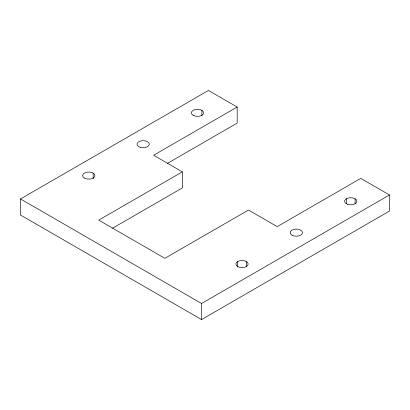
<?xml version="1.0" encoding="UTF-8"?>
<svg xmlns="http://www.w3.org/2000/svg" width="410" height="410" viewBox="0 0 410 410"><rect width="100%" height="100%" fill="white"/><g stroke="black" fill="none" stroke-linecap="round" stroke-linejoin="round"><path stroke-width="0.61" d="M112.565 228.216L182.342 187.929L182.342 171.851L98.723 220.124L164.871 258.32L248.491 210.043L277.216 226.627L360.774 178.381L389.5 194.965L389.5 211.047L201.546 319.559L20.5 215.035L20.5 198.952L208.454 90.441L237.175 107.025L237.175 123.102L167.449 163.359M237.175 107.025L153.617 155.267L182.342 171.851M20.5 198.952L201.546 303.482L389.5 194.965M355.091 198.753L355.091 203.698M346.383 198.753L346.383 203.698M246.343 261.534L246.343 266.485M237.641 261.534L237.641 267.1M201.894 110.305L201.894 115.871M201.546 303.482L201.546 319.559M93.152 173.087L93.152 178.657M84.445 178.114A6.155 3.552 0 0 0 94.746 176.52A6.155 3.552 0 0 0 87.207 172.169A6.155 3.552 0 0 0 84.445 178.114M347.659 204.344A6.155 3.552 0 0 0 356.89 201.264A6.155 3.552 0 0 0 347.659 198.189A6.155 3.552 0 0 0 347.659 204.344M237.641 266.561A6.155 3.552 0 0 0 247.937 264.968A6.155 3.552 0 0 0 240.398 260.616A6.155 3.552 0 0 0 237.641 266.561M193.192 115.333A6.155 3.552 0 0 0 203.488 113.739A6.155 3.552 0 0 0 195.949 109.388A6.155 3.552 0 0 0 193.192 115.333M292.012 235.171A6.155 3.552 0 0 0 302.308 233.577A6.155 3.552 0 0 0 294.769 229.226A6.155 3.552 0 0 0 292.012 235.171M140.092 147.287A6.155 3.552 0 0 0 149.327 144.212A6.155 3.552 0 0 0 140.092 141.132A6.155 3.552 0 0 0 140.092 147.287"/></g></svg>
